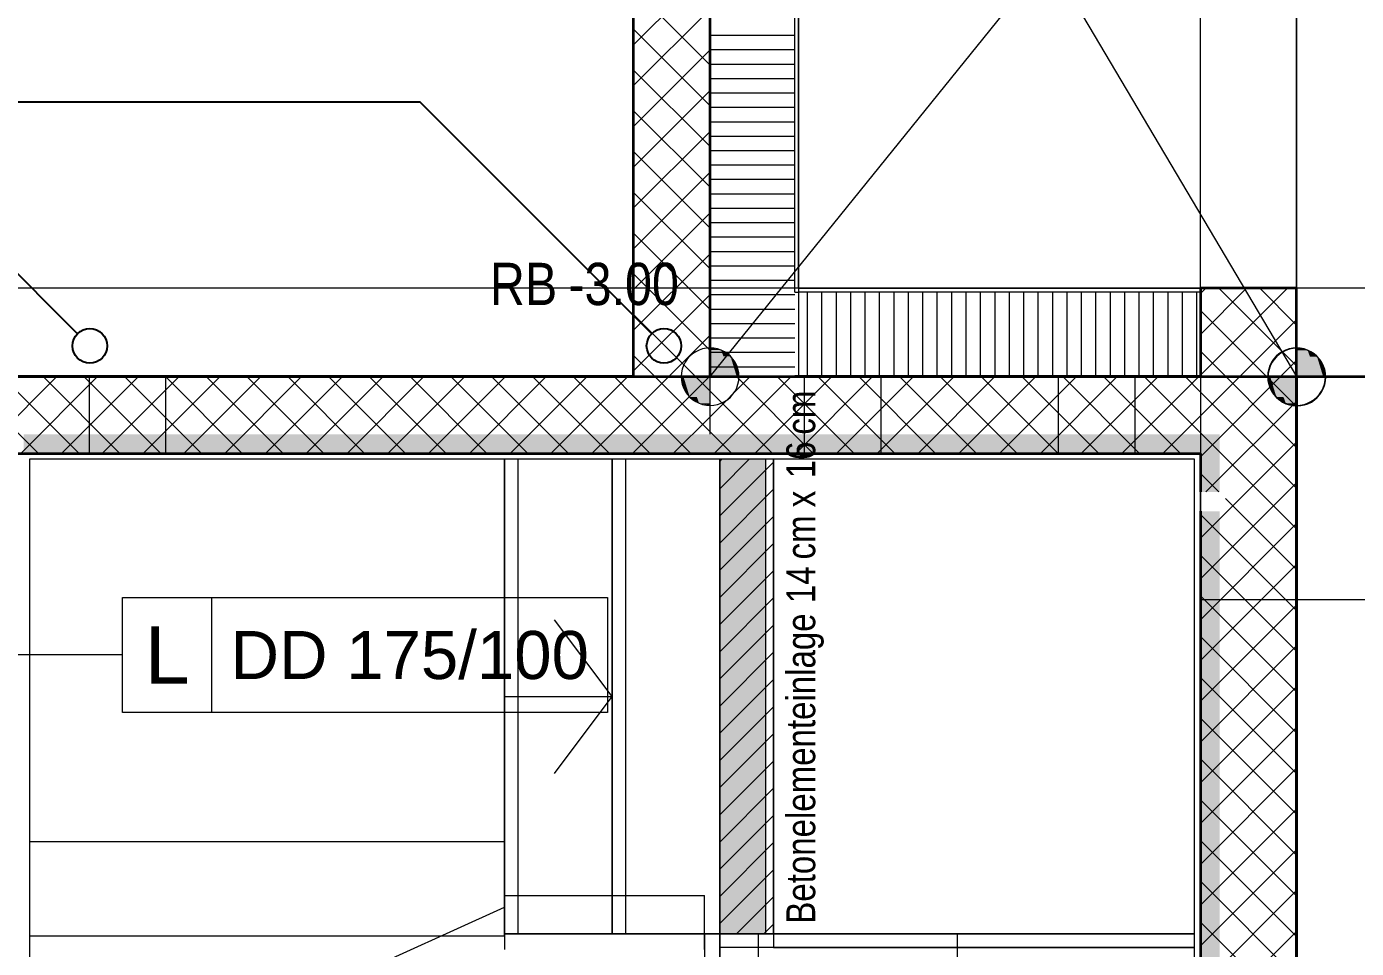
# Model space of a CAD drawing. Extents: x 885 to 2021, y 330 to 1122.
# Drawn here: x 1321.3 to 1390.5, y 723.9 to 771.8 of the extents above; entities that cross this region are included whole.
import ezdxf
from ezdxf.lldxf.tags import DXFTag

# ---------------------------------------------------------------- set-up
doc = ezdxf.new("R2010")
doc.units = 0
doc.layers.get('0').update_dxf_attribs({"lineweight": 18})
for name, color, linetype, lineweight in [('015 Innenwände Bauteilschraffuren Neu', 7, 'Continuous', 25), ('015 Innenwände Neu', 7, 'Continuous', 25), ('015 Innenwände Schichttrennlinien Neu', 7, 'Continuous', 25), ('027 Oberhalb Neu', 7, 'Continuous', 25), ('030 Bodenaufbauten Neu', 7, 'Continuous', 25), ('035 Decken Neu', 7, 'Continuous', 25), ('035-20 Bodeneinlagen Neu', 7, 'Continuous', 25), ('050 Geländer Neu', 7, 'Continuous', 25), ('055 Treppen Neu', 7, 'Continuous', 25), ('080 Raum Innen Kontur Neu', 7, 'Continuous', 25), ('111 Bemassung Ausführung Koten Neu', 7, 'Continuous', 25), ('260 Kennzeichnung Sichtbeton Neu', 7, 'Continuous', 25)]:
    doc.layers.add(name, color=color, linetype=linetype, lineweight=lineweight)
doc.layers.add('A_Durchbruchbeschriftung', color=7, linetype='Continuous', lineweight=18, true_color=0x008080)
doc.layers.add('S_Regenwasser_Einlage@DELETE-EINSTRICH', color=7, linetype='fein_strichliert-A0T8DHYQAL', lineweight=25, true_color=0x0066cc)
doc.styles.get("Standard").update_dxf_attribs({"font": 'arial.ttf'})
tags = doc.linetypes.add('fein_strichliert-A0T8DHYQAL', pattern=[4, 1, -2, 1]).pattern_tags.tags
tags[8:9] = [DXFTag(74, 4), DXFTag(75, 0), DXFTag(340, '0'), DXFTag(46, 0.0), DXFTag(50, 0.0), DXFTag(44, 0.0), DXFTag(45, 0.0)]
tags[6:7] = [DXFTag(74, 4), DXFTag(75, 0), DXFTag(340, '0'), DXFTag(46, 0.0), DXFTag(50, 0.0), DXFTag(44, 0.0), DXFTag(45, 0.0)]
tags[4:5] = [DXFTag(74, 4), DXFTag(75, 0), DXFTag(340, '0'), DXFTag(46, 0.0), DXFTag(50, 0.0), DXFTag(44, 0.0), DXFTag(45, 0.0)]
tags = doc.linetypes.add('Strich 1_1mm', pattern=[0.002, 0.001, -0.001]).pattern_tags.tags
tags[6:7] = [DXFTag(74, 4), DXFTag(75, 0), DXFTag(340, '0'), DXFTag(46, 1.0), DXFTag(50, 0.0), DXFTag(44, 0.0), DXFTag(45, 0.0)]
tags[4:5] = [DXFTag(74, 4), DXFTag(75, 0), DXFTag(340, '0'), DXFTag(46, 1.0), DXFTag(50, 0.0), DXFTag(44, 0.0), DXFTag(45, 0.0)]
tags = doc.linetypes.add('Strich 2_1mm', pattern=[0.003, 0.002, -0.001]).pattern_tags.tags
tags[6:7] = [DXFTag(74, 4), DXFTag(75, 0), DXFTag(340, '0'), DXFTag(46, 1.0), DXFTag(50, 0.0), DXFTag(44, 0.0), DXFTag(45, 0.0)]
tags[4:5] = [DXFTag(74, 4), DXFTag(75, 0), DXFTag(340, '0'), DXFTag(46, 1.0), DXFTag(50, 0.0), DXFTag(44, 0.0), DXFTag(45, 0.0)]
tags = doc.linetypes.add('Strich 3_1mm Kanten', pattern=[0.004, 0.003, -0.001]).pattern_tags.tags
tags[6:7] = [DXFTag(74, 4), DXFTag(75, 0), DXFTag(340, '0'), DXFTag(46, 1.0), DXFTag(50, 0.0), DXFTag(44, 0.0), DXFTag(45, 0.0)]
tags[4:5] = [DXFTag(74, 4), DXFTag(75, 0), DXFTag(340, '0'), DXFTag(46, 1.0), DXFTag(50, 0.0), DXFTag(44, 0.0), DXFTag(45, 0.0)]
tags = doc.linetypes.add('Strichpunkt 1.5_0.75_0.75mm', pattern=[0.003, 0.0015, -0.00075, 0, -0.00075]).pattern_tags.tags
tags[10:11] = [DXFTag(74, 4), DXFTag(75, 0), DXFTag(340, '0'), DXFTag(46, 1.0), DXFTag(50, 0.0), DXFTag(44, 0.0), DXFTag(45, 0.0)]
tags[8:9] = [DXFTag(74, 4), DXFTag(75, 0), DXFTag(340, '0'), DXFTag(46, 1.0), DXFTag(50, 0.0), DXFTag(44, 0.0), DXFTag(45, 0.0)]
tags[6:7] = [DXFTag(74, 4), DXFTag(75, 0), DXFTag(340, '0'), DXFTag(46, 1.0), DXFTag(50, 0.0), DXFTag(44, 0.0), DXFTag(45, 0.0)]
tags[4:5] = [DXFTag(74, 4), DXFTag(75, 0), DXFTag(340, '0'), DXFTag(46, 1.0), DXFTag(50, 0.0), DXFTag(44, 0.0), DXFTag(45, 0.0)]
tags = doc.linetypes.add('Strichpunkt 3_1_1mm Achsen', pattern=[0.005, 0.003, -0.001, 0, -0.001]).pattern_tags.tags
tags[10:11] = [DXFTag(74, 4), DXFTag(75, 0), DXFTag(340, '0'), DXFTag(46, 1.0), DXFTag(50, 0.0), DXFTag(44, 0.0), DXFTag(45, 0.0)]
tags[8:9] = [DXFTag(74, 4), DXFTag(75, 0), DXFTag(340, '0'), DXFTag(46, 1.0), DXFTag(50, 0.0), DXFTag(44, 0.0), DXFTag(45, 0.0)]
tags[6:7] = [DXFTag(74, 4), DXFTag(75, 0), DXFTag(340, '0'), DXFTag(46, 1.0), DXFTag(50, 0.0), DXFTag(44, 0.0), DXFTag(45, 0.0)]
tags[4:5] = [DXFTag(74, 4), DXFTag(75, 0), DXFTag(340, '0'), DXFTag(46, 1.0), DXFTag(50, 0.0), DXFTag(44, 0.0), DXFTag(45, 0.0)]
tags = doc.linetypes.add('Unsichtbare Linie', pattern='A,0,[1,5773_032 -1.UG1.shx,S=10,R=0,X=0,Y=0],-10,0', length=10).pattern_tags.tags
tags[14:15] = [DXFTag(74, 4), DXFTag(75, 0), DXFTag(340, '0'), DXFTag(46, 1.0), DXFTag(50, 0.0), DXFTag(44, 0.0), DXFTag(45, 0.0)]
tags[12:13] = [DXFTag(74, 4), DXFTag(75, 0), DXFTag(340, '0'), DXFTag(46, 1.0), DXFTag(50, 0.0), DXFTag(44, 0.0), DXFTag(45, 0.0)]

# ---------------------------------------------------------------- blocks, each defined once
blk = doc.blocks.new('Referenz-A0T8DHYSAL', base_point=(1035.578, 399.996))
at = {"layer": 'S_Regenwasser_Einlage@DELETE-EINSTRICH', "color": 0, "linetype": 'fein_strichliert-A0T8DHYQAL', "lineweight": -2, "ltscale": 0.25}
for p, q in [((1341.801, 767.88), (1311.941, 767.88)), ((1323.982, 755.839), (1311.941, 767.88)), ((1353.842, 755.839), (1341.801, 767.88))]:
    blk.add_line(p, q, dxfattribs=at)
for centre in [(1324.618, 755.203), (1354.478, 755.203)]:
    blk.add_circle(centre, 0.9, dxfattribs=at)
blk = doc.blocks.new('Referenz-A0T8DHYUAL', base_point=(896.585, 372.187))
at = {"layer": '015 Innenwände Bauteilschraffuren Neu', "color": 0, "linetype": 'Continuous', "lineweight": 0, "ltscale": 0.0169}
for p, q in [((1352.878, 770.851), (1356.878, 774.851)), ((1356.878, 769.818), (1352.878, 773.818)), ((1352.878, 768.729), (1356.878, 772.729)), ((1356.878, 767.697), (1352.878, 771.697)), ((1361.278, 771.353), (1356.878, 771.353)), ((1352.878, 766.608), (1356.878, 770.608)), ((1361.278, 770.603), (1356.878, 770.603)), ((1361.278, 769.853), (1356.878, 769.853)), ((1356.878, 765.575), (1352.878, 769.575)), ((1361.278, 769.103), (1356.878, 769.103)), ((1352.878, 764.487), (1356.878, 768.487)), ((1361.278, 768.353), (1356.878, 768.353)), ((1356.878, 763.454), (1352.878, 767.454)), ((1361.278, 767.603), (1356.878, 767.603)), ((1352.878, 762.365), (1356.878, 766.365)), ((1361.278, 766.853), (1356.878, 766.853)), ((1361.278, 766.103), (1356.878, 766.103)), ((1356.878, 761.333), (1352.878, 765.333)), ((1361.278, 765.353), (1356.878, 765.353)), ((1361.278, 764.603), (1356.878, 764.603)), ((1352.878, 760.244), (1356.878, 764.244)), ((1361.278, 763.853), (1356.878, 763.853)), ((1356.878, 759.211), (1352.878, 763.211)), ((1361.278, 763.103), (1356.878, 763.103)), ((1361.278, 762.353), (1356.878, 762.353)), ((1352.878, 758.123), (1356.878, 762.123)), ((1361.278, 761.603), (1356.878, 761.603)), ((1356.878, 757.09), (1352.878, 761.09)), ((1361.278, 760.853), (1356.878, 760.853)), ((1352.878, 756.001), (1356.878, 760.001)), ((1361.278, 760.103), (1356.878, 760.103)), ((1356.878, 754.969), (1352.878, 758.969)), ((1361.278, 759.353), (1356.878, 759.353)), ((1361.278, 758.603), (1356.878, 758.603)), ((1382.378, 757.924), (1382.657, 758.203)), ((1382.378, 755.803), (1384.778, 758.203)), ((1382.378, 753.681), (1386.9, 758.203)), ((1387.378, 754.167), (1383.343, 758.203)), ((1387.378, 756.289), (1385.464, 758.203)), ((1352.878, 753.88), (1356.878, 757.88)), ((1361.128, 757.853), (1356.878, 757.853)), ((1361.278, 757.853), (1361.128, 757.853)), ((1361.928, 758.003), (1361.928, 753.603)), ((1362.678, 758.003), (1362.678, 753.603)), ((1363.428, 758.003), (1363.428, 753.603)), ((1364.178, 758.003), (1364.178, 753.603)), ((1364.928, 758.003), (1364.928, 753.603)), ((1365.678, 758.003), (1365.678, 753.603)), ((1366.428, 758.003), (1366.428, 753.603)), ((1367.178, 758.003), (1367.178, 753.603)), ((1367.928, 758.003), (1367.928, 753.603)), ((1368.678, 758.003), (1368.678, 753.603)), ((1369.428, 758.003), (1369.428, 753.603)), ((1370.178, 758.003), (1370.178, 753.603)), ((1370.928, 758.003), (1370.928, 753.603)), ((1371.678, 758.003), (1371.678, 753.603)), ((1372.428, 758.003), (1372.428, 753.603)), ((1373.178, 758.003), (1373.178, 753.603)), ((1373.928, 758.003), (1373.928, 753.603)), ((1374.678, 758.003), (1374.678, 753.603)), ((1375.428, 758.003), (1375.428, 753.603)), ((1376.178, 758.003), (1376.178, 753.603)), ((1376.928, 758.003), (1376.928, 753.603)), ((1377.678, 758.003), (1377.678, 753.603)), ((1378.428, 758.003), (1378.428, 753.603)), ((1379.178, 758.003), (1379.178, 753.603)), ((1379.928, 758.003), (1379.928, 753.603)), ((1380.678, 758.003), (1380.678, 753.603)), ((1381.428, 758.003), (1381.428, 753.603)), ((1382.178, 758.003), (1382.178, 753.603)), ((1356.123, 753.603), (1352.878, 756.847)), ((1360.378, 757.103), (1356.878, 757.103)), ((1361.278, 757.103), (1360.378, 757.103)), ((1387.378, 752.046), (1382.378, 757.046)), ((1359.628, 756.353), (1356.878, 756.353)), ((1361.278, 756.353), (1359.628, 756.353)), ((1382.378, 751.56), (1387.378, 756.56)), ((1354.723, 753.603), (1356.878, 755.759)), ((1358.878, 755.603), (1356.878, 755.603)), ((1361.278, 755.603), (1358.878, 755.603)), ((1354.002, 753.603), (1352.878, 754.726)), ((1358.128, 754.853), (1356.878, 754.853)), ((1361.278, 754.853), (1358.128, 754.853)), ((1387.378, 749.925), (1382.378, 754.925)), ((1357.378, 754.103), (1356.878, 754.103)), ((1361.278, 754.103), (1357.378, 754.103)), ((1382.378, 749.439), (1387.378, 754.439)), ((1321.939, 749.603), (1318.178, 753.364)), ((1318.903, 749.603), (1322.903, 753.603)), ((1324.061, 749.603), (1320.061, 753.603)), ((1321.024, 749.603), (1325.024, 753.603)), ((1326.182, 749.603), (1322.182, 753.603)), ((1323.145, 749.603), (1327.145, 753.603)), ((1328.303, 749.603), (1324.303, 753.603)), ((1325.267, 749.603), (1329.267, 753.603)), ((1330.425, 749.603), (1326.425, 753.603)), ((1327.388, 749.603), (1331.388, 753.603)), ((1332.546, 749.603), (1328.546, 753.603)), ((1329.509, 749.603), (1333.509, 753.603)), ((1334.667, 749.603), (1330.667, 753.603)), ((1331.631, 749.603), (1335.631, 753.603)), ((1336.789, 749.603), (1332.789, 753.603)), ((1333.752, 749.603), (1337.752, 753.603)), ((1338.91, 749.603), (1334.91, 753.603)), ((1335.873, 749.603), (1339.873, 753.603)), ((1341.031, 749.603), (1337.031, 753.603)), ((1337.995, 749.603), (1341.995, 753.603)), ((1343.153, 749.603), (1339.153, 753.603)), ((1340.116, 749.603), (1344.116, 753.603)), ((1345.274, 749.603), (1341.274, 753.603)), ((1342.237, 749.603), (1346.237, 753.603)), ((1347.395, 749.603), (1343.395, 753.603)), ((1344.359, 749.603), (1348.359, 753.603)), ((1349.516, 749.603), (1345.516, 753.603)), ((1346.48, 749.603), (1350.48, 753.603)), ((1351.638, 749.603), (1347.638, 753.603)), ((1348.601, 749.603), (1352.601, 753.603)), ((1352.878, 750.484), (1349.759, 753.603)), ((1352.878, 752.605), (1351.88, 753.603)), ((1352.878, 751.759), (1354.723, 753.603)), ((1352.878, 749.637), (1356.844, 753.603)), ((1355.44, 752.164), (1354.002, 753.603)), ((1356.501, 753.225), (1356.123, 753.603)), ((1356.878, 752.847), (1356.501, 753.225)), ((1356.844, 753.603), (1356.878, 753.637)), ((1356.878, 751.516), (1358.965, 753.603)), ((1357.087, 749.603), (1361.087, 753.603)), ((1362.244, 749.603), (1358.244, 753.603)), ((1359.208, 749.603), (1363.208, 753.603)), ((1364.366, 749.603), (1360.366, 753.603)), ((1361.329, 749.603), (1365.329, 753.603)), ((1366.487, 749.603), (1362.487, 753.603)), ((1363.45, 749.603), (1367.45, 753.603)), ((1368.608, 749.603), (1364.608, 753.603)), ((1365.572, 749.603), (1369.572, 753.603)), ((1370.73, 749.603), (1366.73, 753.603)), ((1367.693, 749.603), (1371.693, 753.603)), ((1372.851, 749.603), (1368.851, 753.603)), ((1369.814, 749.603), (1373.814, 753.603)), ((1374.972, 749.603), (1370.972, 753.603)), ((1371.936, 749.603), (1375.936, 753.603)), ((1377.094, 749.603), (1373.094, 753.603)), ((1374.057, 749.603), (1378.057, 753.603)), ((1379.215, 749.603), (1375.215, 753.603)), ((1376.178, 749.603), (1380.178, 753.603)), ((1381.336, 749.603), (1377.336, 753.603)), ((1378.3, 749.603), (1382.3, 753.603)), ((1382.378, 750.682), (1379.458, 753.603)), ((1382.378, 752.803), (1381.579, 753.603)), ((1354.379, 751.104), (1352.878, 752.605)), ((1360.123, 749.603), (1356.878, 752.847)), ((1387.378, 747.803), (1382.378, 752.803)), ((1356.878, 750.726), (1355.44, 752.164)), ((1382.664, 747.603), (1387.378, 752.317)), ((1350.723, 749.603), (1352.878, 751.759)), ((1354.965, 749.603), (1356.878, 751.516)), ((1380.421, 749.603), (1382.378, 751.56)), ((1353.319, 750.043), (1352.878, 750.484)), ((1355.88, 749.603), (1354.379, 751.104)), ((1358.002, 749.603), (1356.878, 750.726)), ((1387.378, 745.682), (1382.378, 750.682)), ((1353.759, 749.603), (1353.319, 750.043)), ((1382.378, 745.196), (1387.378, 750.196)), ((1352.844, 749.603), (1352.878, 749.637)), ((1383.336, 747.603), (1382.378, 748.561)), ((1382.378, 743.075), (1387.378, 748.075)), ((1387.378, 743.561), (1383.678, 747.261)), ((1387.378, 741.439), (1382.378, 746.439)), ((1382.378, 740.954), (1387.378, 745.954)), ((1387.378, 739.318), (1382.378, 744.318)), ((1382.378, 738.832), (1387.378, 743.832)), ((1387.378, 737.197), (1382.378, 742.197)), ((1382.378, 736.711), (1387.378, 741.711)), ((1387.378, 735.075), (1382.378, 740.075)), ((1382.378, 734.59), (1387.378, 739.59)), ((1387.378, 732.954), (1382.378, 737.954)), ((1382.378, 732.468), (1387.378, 737.468)), ((1387.378, 730.833), (1382.378, 735.833)), ((1382.378, 730.347), (1387.378, 735.347)), ((1387.378, 728.711), (1382.378, 733.711)), ((1382.378, 728.226), (1387.378, 733.226)), ((1387.378, 726.59), (1382.378, 731.59)), ((1382.378, 726.104), (1387.378, 731.104)), ((1387.378, 724.469), (1382.378, 729.469)), ((1382.378, 723.983), (1387.378, 728.983)), ((1387.378, 722.347), (1382.378, 727.347)), ((1382.378, 721.862), (1387.378, 726.862)), ((1387.378, 720.226), (1382.378, 725.226)), ((1382.378, 719.74), (1387.378, 724.74))]:
    blk.add_line(p, q, dxfattribs=at)
at = {"layer": '015 Innenwände Neu', "color": 0, "lineweight": 35}
for p, q in [((1352.878, 801.203), (1352.878, 753.603)), ((1387.378, 758.203), (1382.378, 758.203)), ((1382.378, 758.203), (1382.378, 753.603)), ((1387.378, 667.003), (1387.378, 758.203)), ((1324.578, 753.603), (1318.178, 753.603)), ((1328.578, 753.603), (1324.578, 753.603)), ((1352.878, 753.603), (1328.578, 753.603)), ((1318.178, 749.603), (1324.578, 749.603)), ((1324.578, 749.603), (1328.578, 749.603)), ((1328.578, 749.603), (1352.878, 749.603)), ((1352.878, 749.603), (1356.878, 749.603)), ((1356.878, 749.603), (1361.778, 749.603)), ((1361.778, 749.603), (1365.778, 749.603)), ((1365.778, 749.603), (1374.978, 749.603)), ((1374.978, 749.603), (1378.978, 749.603)), ((1378.978, 749.603), (1382.378, 749.603)), ((1382.378, 749.603), (1382.378, 747.603)), ((1382.378, 746.603), (1382.378, 667.003))]:
    blk.add_line(p, q, dxfattribs=at)
at = {"layer": '015 Innenwände Neu', "color": 0, "lineweight": 13}
for p, q in [((1361.478, 758.203), (1361.478, 792.603)), ((1382.378, 758.203), (1361.478, 758.203)), ((1382.378, 758.203), (1382.378, 758.003))]:
    blk.add_line(p, q, dxfattribs=at)
at = {"layer": '015 Innenwände Neu', "color": 0, "lineweight": 18}
blk.add_line((1382.378, 758.003), (1382.378, 753.603), dxfattribs=at)
at = {"layer": '015 Innenwände Neu', "color": 0, "linetype": 'Strichpunkt 3_1_1mm Achsen', "lineweight": 13, "ltscale": 0.0169}
for p, q in [((1324.578, 753.603), (1324.578, 749.603)), ((1328.578, 749.603), (1328.578, 753.603)), ((1361.778, 753.603), (1361.778, 749.603)), ((1365.778, 749.603), (1365.778, 753.603)), ((1374.978, 753.603), (1374.978, 749.603)), ((1378.978, 749.603), (1378.978, 753.603))]:
    blk.add_line(p, q, dxfattribs=at)
at = {"layer": '015 Innenwände Schichttrennlinien Neu', "color": 0, "lineweight": 35}
for p, q in [((1356.878, 753.603), (1356.878, 797.203)), ((1356.878, 753.603), (1361.278, 753.603)), ((1356.878, 753.603), (1361.278, 753.603)), ((1361.778, 753.603), (1361.278, 753.603)), ((1365.778, 753.603), (1361.778, 753.603)), ((1374.978, 753.603), (1365.778, 753.603)), ((1378.978, 753.603), (1374.978, 753.603)), ((1382.378, 753.603), (1378.978, 753.603))]:
    blk.add_line(p, q, dxfattribs=at)
at = {"layer": '015 Innenwände Schichttrennlinien Neu', "color": 0, "lineweight": 18}
for p, q in [((1361.278, 758.003), (1361.278, 792.803)), ((1361.278, 758.003), (1361.478, 758.003)), ((1361.278, 758.003), (1361.478, 758.003)), ((1382.378, 758.003), (1361.478, 758.003))]:
    blk.add_line(p, q, dxfattribs=at)
at = {"layer": '027 Oberhalb Neu', "color": 0, "linetype": 'Strichpunkt 3_1_1mm Achsen', "lineweight": 13, "ltscale": 0.0169}
blk.add_line((1597.278, 758.203), (1100.378, 758.203), dxfattribs=at)
at = {"layer": '027 Oberhalb Neu', "color": 0, "linetype": 'Strichpunkt 3_1_1mm Achsen', "lineweight": 35, "ltscale": 0.1225}
blk.add_line((1105.178, 753.603), (1596.542, 753.603), dxfattribs=at)
at = {"layer": '030 Bodenaufbauten Neu', "color": 0, "linetype": 'Unsichtbare Linie', "lineweight": 13, "ltscale": 0.0169}
for p, q in [((1387.378, 689.603), (1387.378, 819.103)), ((1387.378, 753.655), (1387.409, 753.603)), ((1387.378, 689.603), (1387.378, 753.655)), ((1387.409, 753.603), (1387.409, 689.603))]:
    blk.add_line(p, q, dxfattribs=at)
at = {"layer": '030 Bodenaufbauten Neu', "color": 0, "linetype": 'Continuous', "lineweight": 13, "ltscale": 0.0169}
for p, q in [((1352.878, 801.203), (1352.878, 753.603)), ((1352.878, 753.603), (1318.178, 753.603)), ((1382.378, 749.603), (1321.178, 749.603)), ((1382.378, 684.603), (1382.378, 749.603))]:
    blk.add_line(p, q, dxfattribs=at)
at = {"layer": '035 Decken Neu', "color": 0, "linetype": 'Strich 3_1mm Kanten', "lineweight": 13, "ltscale": 0.002197}
for p, q in [((1356.878, 797.203), (1356.878, 753.603)), ((1356.878, 753.603), (1382.378, 753.603)), ((1382.378, 753.603), (1382.378, 753.583)), ((1382.378, 753.583), (1382.378, 689.603))]:
    blk.add_line(p, q, dxfattribs=at)
at = {"layer": '035 Decken Neu', "color": 0, "linetype": 'Strich 3_1mm Kanten', "lineweight": 13, "ltscale": 0.0169}
for p, q in [((1387.378, 797.203), (1387.378, 753.603)), ((1387.398, 753.583), (1387.398, 797.223)), ((1356.878, 753.603), (1374.478, 775.403)), ((1374.478, 775.403), (1387.378, 753.603)), ((1382.378, 753.603), (1387.378, 753.603)), ((1387.398, 753.583), (1382.378, 753.583))]:
    blk.add_line(p, q, dxfattribs=at)
at = {"layer": '035 Decken Neu', "color": 0, "linetype": 'Strichpunkt 3_1_1mm Achsen', "lineweight": 13, "ltscale": 0.002197}
for p, q in [((1361.478, 792.603), (1361.478, 753.603)), ((1382.378, 753.603), (1382.378, 792.603)), ((1361.478, 753.603), (1382.378, 753.603)), ((1321.178, 749.603), (1382.378, 749.603)), ((1382.378, 749.603), (1382.378, 747.603)), ((1382.378, 746.603), (1382.378, 742.003)), ((1382.378, 742.003), (1527.878, 742.003))]:
    blk.add_line(p, q, dxfattribs=at)
at = {"layer": '035-20 Bodeneinlagen Neu', "color": 0, "linetype": 'Strich 1_1mm', "lineweight": 13, "ltscale": 0.0169}
for p, q in [((1357.378, 724.603), (1357.378, 749.303)), ((1360.178, 749.303), (1357.378, 749.303)), ((1360.178, 724.603), (1360.178, 749.303)), ((1360.178, 724.603), (1357.378, 724.603))]:
    blk.add_line(p, q, dxfattribs=at)
at = {"layer": '035-20 Bodeneinlagen Neu', "color": 0, "linetype": 'Continuous', "lineweight": 13, "ltscale": 0.0169}
for p, q in [((1357.378, 749.188), (1357.494, 749.303)), ((1357.378, 747.773), (1358.908, 749.303)), ((1357.378, 746.359), (1360.178, 749.159)), ((1357.378, 744.945), (1360.178, 747.745)), ((1357.378, 743.531), (1360.178, 746.331)), ((1357.378, 742.116), (1360.178, 744.916)), ((1357.378, 740.702), (1360.178, 743.502)), ((1357.378, 739.288), (1360.178, 742.088)), ((1357.378, 737.874), (1360.178, 740.674)), ((1357.378, 736.46), (1360.178, 739.26)), ((1357.378, 735.045), (1360.178, 737.845)), ((1357.378, 733.631), (1360.178, 736.431)), ((1357.378, 732.217), (1360.178, 735.017)), ((1357.378, 730.803), (1360.178, 733.603)), ((1357.378, 729.389), (1360.178, 732.189)), ((1357.378, 727.974), (1360.178, 730.774)), ((1357.378, 726.56), (1360.178, 729.36)), ((1357.378, 725.146), (1360.178, 727.946)), ((1358.249, 724.603), (1360.178, 726.532)), ((1359.664, 724.603), (1360.178, 725.117))]:
    blk.add_line(p, q, dxfattribs=at)
at = {"layer": '050 Geländer Neu', "color": 0, "linetype": 'Strichpunkt 1.5_0.75_0.75mm', "lineweight": 13, "ltscale": 0.0169}
for p, q in [((1346.178, 724.603), (1346.178, 726.603)), ((1346.178, 726.603), (1356.578, 726.603)), ((1356.578, 724.603), (1356.578, 726.603)), ((1346.178, 724.603), (1356.578, 724.603)), ((1357.378, 724.603), (1359.378, 724.603)), ((1357.378, 724.603), (1357.378, 678.978)), ((1359.378, 724.603), (1359.378, 678.978))]:
    blk.add_line(p, q, dxfattribs=at)
at = {"layer": '050 Geländer Neu', "color": 0, "linetype": 'Strichpunkt 1.5_0.75_0.75mm', "lineweight": 13, "ltscale": 0.002197}
for p, q in [((1346.178, 724.603), (1346.178, 723.803)), ((1356.578, 724.603), (1346.178, 724.603)), ((1356.578, 723.803), (1356.578, 724.603)), ((1357.378, 724.603), (1356.578, 724.603)), ((1356.578, 724.603), (1356.578, 678.978)), ((1357.378, 678.978), (1357.378, 724.603))]:
    blk.add_line(p, q, dxfattribs=at)
at = {"layer": '055 Treppen Neu', "color": 0, "linetype": 'Strichpunkt 3_1_1mm Achsen', "lineweight": 13, "ltscale": 0.002197}
for p, q in [((1346.178, 749.303), (1321.478, 749.303)), ((1321.478, 749.303), (1321.478, 724.503)), ((1346.178, 724.503), (1346.178, 749.303)), ((1359.778, 749.303), (1357.378, 749.303)), ((1357.378, 749.303), (1357.378, 724.603)), ((1382.078, 749.303), (1357.378, 749.303)), ((1357.378, 749.303), (1357.378, 724.603)), ((1359.778, 724.603), (1359.778, 749.303)), ((1382.078, 749.303), (1360.178, 749.303)), ((1360.178, 749.303), (1360.178, 723.903)), ((1382.078, 723.903), (1382.078, 749.303)), ((1382.078, 724.603), (1382.078, 749.303)), ((1321.478, 724.503), (1346.178, 724.503)), ((1357.378, 724.603), (1359.778, 724.603)), ((1357.378, 724.603), (1382.078, 724.603)), ((1360.178, 723.903), (1382.078, 723.903))]:
    blk.add_line(p, q, dxfattribs=at)
at = {"layer": '055 Treppen Neu', "color": 0, "linetype": 'Strichpunkt 3_1_1mm Achsen', "lineweight": 13, "ltscale": 0.0169}
for p, q in [((1357.378, 749.303), (1346.178, 749.303)), ((1346.178, 749.303), (1346.178, 724.603)), ((1351.778, 749.303), (1346.178, 749.303)), ((1346.178, 749.303), (1346.178, 724.603)), ((1346.878, 749.303), (1346.878, 724.603)), ((1357.378, 749.303), (1351.778, 749.303)), ((1351.778, 724.603), (1351.778, 749.303)), ((1351.778, 749.303), (1351.778, 724.603)), ((1352.478, 749.303), (1352.478, 724.603)), ((1357.378, 724.603), (1357.378, 749.303)), ((1357.378, 724.603), (1357.378, 749.303)), ((1346.178, 736.953), (1351.778, 736.953)), ((1321.478, 729.403), (1321.478, 723.803)), ((1321.478, 729.403), (1321.478, 714.799)), ((1346.178, 729.403), (1321.478, 729.403)), ((1346.178, 725.999), (1346.178, 729.403)), ((1346.178, 725.999), (1346.178, 729.403)), ((1321.478, 724.503), (1342.879, 724.503)), ((1346.178, 724.603), (1357.378, 724.603)), ((1346.178, 724.603), (1351.778, 724.603)), ((1351.778, 724.603), (1357.378, 724.603)), ((1382.078, 724.603), (1357.378, 724.603)), ((1357.378, 724.603), (1357.378, 685.403)), ((1382.078, 724.603), (1357.378, 724.603)), ((1357.378, 724.603), (1357.378, 719.003)), ((1369.728, 724.603), (1369.728, 719.003)), ((1382.078, 685.403), (1382.078, 724.603)), ((1382.078, 719.003), (1382.078, 724.603)), ((1382.078, 723.903), (1357.378, 723.903))]:
    blk.add_line(p, q, dxfattribs=at)
at = {"layer": '055 Treppen Neu', "color": 0, "linetype": 'Strich 2_1mm', "lineweight": 13, "ltscale": 0.0169}
for p, q in [((1351.778, 736.953), (1348.778, 740.953)), ((1348.778, 732.953), (1351.778, 736.953))]:
    blk.add_line(p, q, dxfattribs=at)
at = {"layer": '055 Treppen Neu', "color": 0, "lineweight": 13}
blk.add_line((1321.478, 714.799), (1346.178, 725.999), dxfattribs=at)
at = {"layer": '055 Treppen Neu', "color": 0, "linetype": 'Continuous', "lineweight": 0, "ltscale": 0.0169}
for points in [[(1357.378, 724.603), (1359.778, 724.603), (1357.378, 749.303)], [(1359.778, 724.603), (1359.778, 749.303), (1357.378, 749.303)]]:
    blk.add_solid(points, dxfattribs=at)
at = {"layer": '080 Raum Innen Kontur Neu', "color": 0, "linetype": 'Continuous', "lineweight": 13, "ltscale": 0.0169}
for p, q in [((1352.878, 753.603), (1352.878, 801.203)), ((1361.478, 792.603), (1361.478, 758.203)), ((1361.478, 758.203), (1382.378, 758.203)), ((1382.378, 758.203), (1382.378, 758.223)), ((1382.378, 758.223), (1387.378, 758.223)), ((1387.378, 758.223), (1387.378, 628.603)), ((1318.178, 753.603), (1352.878, 753.603)), ((1352.878, 749.603), (1321.178, 749.603)), ((1382.378, 749.603), (1352.878, 749.603)), ((1382.378, 633.603), (1382.378, 749.603))]:
    blk.add_line(p, q, dxfattribs=at)
at = {"layer": '111 Bemassung Ausführung Koten Neu', "color": 0, "lineweight": 13}
for p, q in [((1356.878, 750.603), (1356.878, 756.603)), ((1387.378, 750.603), (1387.378, 756.603)), ((1387.398, 750.583), (1387.398, 756.583)), ((1353.878, 753.603), (1359.878, 753.603)), ((1384.378, 753.603), (1390.378, 753.603)), ((1384.398, 753.583), (1390.398, 753.583))]:
    blk.add_line(p, q, dxfattribs=at)
at = {"layer": '111 Bemassung Ausführung Koten Neu', "color": 0, "linetype": 'Continuous', "lineweight": 13, "ltscale": 0.0169}
for p, q in [((1355.818, 754.663), (1355.688, 754.516)), ((1355.965, 754.793), (1355.818, 754.663)), ((1356.128, 754.902), (1355.965, 754.793)), ((1356.304, 754.989), (1356.128, 754.902)), ((1356.49, 755.052), (1356.304, 754.989)), ((1356.683, 755.09), (1356.49, 755.052)), ((1356.878, 755.103), (1356.683, 755.09)), ((1357.074, 755.09), (1356.878, 755.103)), ((1357.267, 755.052), (1357.074, 755.09)), ((1357.452, 754.989), (1357.267, 755.052)), ((1357.628, 754.902), (1357.452, 754.989)), ((1357.792, 754.793), (1357.628, 754.902)), ((1357.939, 754.663), (1357.792, 754.793)), ((1358.068, 754.516), (1357.939, 754.663)), ((1386.318, 754.663), (1386.188, 754.516)), ((1386.338, 754.643), (1386.208, 754.496)), ((1386.465, 754.793), (1386.318, 754.663)), ((1386.485, 754.773), (1386.338, 754.643)), ((1386.628, 754.902), (1386.465, 754.793)), ((1386.648, 754.882), (1386.485, 754.773)), ((1386.804, 754.989), (1386.628, 754.902)), ((1386.824, 754.969), (1386.648, 754.882)), ((1386.99, 755.052), (1386.804, 754.989)), ((1387.01, 755.032), (1386.824, 754.969)), ((1387.183, 755.09), (1386.99, 755.052)), ((1387.203, 755.07), (1387.01, 755.032)), ((1387.378, 755.103), (1387.183, 755.09)), ((1387.398, 755.083), (1387.203, 755.07)), ((1387.574, 755.09), (1387.378, 755.103)), ((1387.594, 755.07), (1387.398, 755.083)), ((1387.767, 755.052), (1387.574, 755.09)), ((1387.787, 755.032), (1387.594, 755.07)), ((1387.952, 754.989), (1387.767, 755.052)), ((1387.972, 754.969), (1387.787, 755.032)), ((1388.128, 754.902), (1387.952, 754.989)), ((1388.148, 754.882), (1387.972, 754.969)), ((1388.292, 754.793), (1388.128, 754.902)), ((1388.312, 754.773), (1388.148, 754.882)), ((1388.439, 754.663), (1388.292, 754.793)), ((1388.459, 754.643), (1388.312, 754.773)), ((1388.568, 754.516), (1388.439, 754.663)), ((1388.588, 754.496), (1388.459, 754.643)), ((1355.43, 753.991), (1355.391, 753.799)), ((1355.493, 754.177), (1355.43, 753.991)), ((1355.579, 754.353), (1355.493, 754.177)), ((1355.688, 754.516), (1355.579, 754.353)), ((1358.177, 754.353), (1358.068, 754.516)), ((1358.264, 754.177), (1358.177, 754.353)), ((1358.327, 753.991), (1358.264, 754.177)), ((1358.366, 753.799), (1358.327, 753.991)), ((1385.929, 753.991), (1385.891, 753.799)), ((1385.949, 753.971), (1385.911, 753.779)), ((1385.993, 754.177), (1385.929, 753.991)), ((1386.013, 754.157), (1385.949, 753.971)), ((1386.079, 754.353), (1385.993, 754.177)), ((1386.099, 754.333), (1386.013, 754.157)), ((1386.188, 754.516), (1386.079, 754.353)), ((1386.208, 754.496), (1386.099, 754.333)), ((1388.677, 754.353), (1388.568, 754.516)), ((1388.697, 754.333), (1388.588, 754.496)), ((1388.764, 754.177), (1388.677, 754.353)), ((1388.784, 754.157), (1388.697, 754.333)), ((1388.827, 753.991), (1388.764, 754.177)), ((1388.847, 753.971), (1388.784, 754.157)), ((1388.866, 753.799), (1388.827, 753.991)), ((1388.886, 753.779), (1388.847, 753.971)), ((1355.391, 753.799), (1355.378, 753.603)), ((1355.378, 753.603), (1355.391, 753.407)), ((1355.391, 753.407), (1355.43, 753.215)), ((1355.43, 753.215), (1355.493, 753.029)), ((1358.264, 753.029), (1358.327, 753.215)), ((1358.327, 753.215), (1358.366, 753.407)), ((1358.378, 753.603), (1358.366, 753.799)), ((1358.366, 753.407), (1358.378, 753.603)), ((1385.891, 753.799), (1385.878, 753.603)), ((1385.878, 753.603), (1385.891, 753.407)), ((1385.891, 753.407), (1385.929, 753.215)), ((1385.911, 753.779), (1385.898, 753.583)), ((1385.898, 753.583), (1385.911, 753.387)), ((1385.911, 753.387), (1385.949, 753.195)), ((1385.929, 753.215), (1385.993, 753.029)), ((1385.949, 753.195), (1386.013, 753.009)), ((1388.764, 753.029), (1388.827, 753.215)), ((1388.784, 753.009), (1388.847, 753.195)), ((1388.827, 753.215), (1388.866, 753.407)), ((1388.847, 753.195), (1388.886, 753.387)), ((1388.878, 753.603), (1388.866, 753.799)), ((1388.866, 753.407), (1388.878, 753.603)), ((1388.898, 753.583), (1388.886, 753.779)), ((1388.886, 753.387), (1388.898, 753.583)), ((1355.493, 753.029), (1355.579, 752.853)), ((1355.579, 752.853), (1355.688, 752.69)), ((1355.688, 752.69), (1355.818, 752.542)), ((1355.818, 752.542), (1355.965, 752.413)), ((1357.792, 752.413), (1357.939, 752.542)), ((1357.939, 752.542), (1358.068, 752.69)), ((1358.068, 752.69), (1358.177, 752.853)), ((1358.177, 752.853), (1358.264, 753.029)), ((1385.993, 753.029), (1386.079, 752.853)), ((1386.013, 753.009), (1386.099, 752.833)), ((1386.079, 752.853), (1386.188, 752.69)), ((1386.099, 752.833), (1386.208, 752.67)), ((1386.188, 752.69), (1386.318, 752.542)), ((1386.208, 752.67), (1386.338, 752.522)), ((1386.318, 752.542), (1386.465, 752.413)), ((1386.338, 752.522), (1386.485, 752.393)), ((1388.292, 752.413), (1388.439, 752.542)), ((1388.312, 752.393), (1388.459, 752.522)), ((1388.439, 752.542), (1388.568, 752.69)), ((1388.459, 752.522), (1388.588, 752.67)), ((1388.568, 752.69), (1388.677, 752.853)), ((1388.588, 752.67), (1388.697, 752.833)), ((1388.677, 752.853), (1388.764, 753.029)), ((1388.697, 752.833), (1388.784, 753.009)), ((1355.965, 752.413), (1356.128, 752.304)), ((1356.128, 752.304), (1356.304, 752.217)), ((1356.304, 752.217), (1356.49, 752.154)), ((1356.49, 752.154), (1356.683, 752.116)), ((1356.683, 752.116), (1356.878, 752.103)), ((1356.878, 752.103), (1357.074, 752.116)), ((1357.074, 752.116), (1357.267, 752.154)), ((1357.267, 752.154), (1357.452, 752.217)), ((1357.452, 752.217), (1357.628, 752.304)), ((1357.628, 752.304), (1357.792, 752.413)), ((1386.465, 752.413), (1386.628, 752.304)), ((1386.485, 752.393), (1386.648, 752.284)), ((1386.628, 752.304), (1386.804, 752.217)), ((1386.648, 752.284), (1386.824, 752.197)), ((1386.804, 752.217), (1386.99, 752.154)), ((1386.824, 752.197), (1387.01, 752.134)), ((1386.99, 752.154), (1387.183, 752.116)), ((1387.01, 752.134), (1387.203, 752.096)), ((1387.183, 752.116), (1387.378, 752.103)), ((1387.203, 752.096), (1387.398, 752.083)), ((1387.378, 752.103), (1387.574, 752.116)), ((1387.398, 752.083), (1387.594, 752.096)), ((1387.574, 752.116), (1387.767, 752.154)), ((1387.594, 752.096), (1387.787, 752.134)), ((1387.767, 752.154), (1387.952, 752.217)), ((1387.787, 752.134), (1387.972, 752.197)), ((1387.952, 752.217), (1388.128, 752.304)), ((1387.972, 752.197), (1388.148, 752.284)), ((1388.128, 752.304), (1388.292, 752.413)), ((1388.148, 752.284), (1388.312, 752.393))]:
    blk.add_line(p, q, dxfattribs=at)
at = {"layer": '111 Bemassung Ausführung Koten Neu', "color": 0, "linetype": 'Continuous', "lineweight": 0, "ltscale": 0.0169}
for points in [[(1356.878, 753.603), (1357.452, 753.603), (1356.878, 755.103)], [(1357.452, 754.989), (1356.922, 754.989), (1356.878, 755.103)], [(1357.452, 753.603), (1357.452, 754.989), (1356.922, 754.989)], [(1357.452, 753.603), (1357.939, 753.603), (1357.452, 754.989)], [(1357.939, 754.663), (1357.567, 754.663), (1357.452, 754.989)], [(1357.939, 753.603), (1357.939, 754.663), (1357.567, 754.663)], [(1357.939, 753.603), (1358.264, 753.603), (1357.939, 754.663)], [(1358.264, 754.177), (1358.088, 754.177), (1357.939, 754.663)], [(1387.378, 753.603), (1387.952, 753.603), (1387.378, 755.103)], [(1387.952, 754.989), (1387.422, 754.989), (1387.378, 755.103)], [(1387.398, 753.583), (1387.972, 753.583), (1387.398, 755.083)], [(1387.972, 754.969), (1387.442, 754.969), (1387.398, 755.083)], [(1387.952, 753.603), (1387.952, 754.989), (1387.422, 754.989)], [(1387.972, 753.583), (1387.972, 754.969), (1387.442, 754.969)], [(1387.952, 753.603), (1388.439, 753.603), (1387.952, 754.989)], [(1388.439, 754.663), (1388.067, 754.663), (1387.952, 754.989)], [(1387.972, 753.583), (1388.459, 753.583), (1387.972, 754.969)], [(1388.459, 754.643), (1388.087, 754.643), (1387.972, 754.969)], [(1388.439, 753.603), (1388.439, 754.663), (1388.067, 754.663)], [(1388.459, 753.583), (1388.459, 754.643), (1388.087, 754.643)], [(1388.439, 753.603), (1388.764, 753.603), (1388.439, 754.663)], [(1388.764, 754.177), (1388.588, 754.177), (1388.439, 754.663)], [(1388.459, 753.583), (1388.784, 753.583), (1388.459, 754.643)], [(1388.784, 754.157), (1388.608, 754.157), (1388.459, 754.643)], [(1358.264, 753.603), (1358.264, 754.177), (1358.088, 754.177)], [(1358.264, 753.603), (1358.378, 753.603), (1358.264, 754.177)], [(1388.764, 753.603), (1388.764, 754.177), (1388.588, 754.177)], [(1388.784, 753.583), (1388.784, 754.157), (1388.608, 754.157)], [(1388.764, 753.603), (1388.878, 753.603), (1388.764, 754.177)], [(1388.784, 753.583), (1388.898, 753.583), (1388.784, 754.157)], [(1355.493, 753.029), (1355.493, 753.603), (1355.378, 753.603)], [(1355.669, 753.029), (1355.493, 753.029), (1355.493, 753.603)], [(1355.818, 752.542), (1355.818, 753.603), (1355.493, 753.603)], [(1356.19, 752.542), (1355.818, 752.542), (1355.818, 753.603)], [(1356.304, 752.217), (1356.304, 753.603), (1355.818, 753.603)], [(1356.835, 752.217), (1356.304, 752.217), (1356.304, 753.603)], [(1356.878, 752.103), (1356.878, 753.603), (1356.304, 753.603)], [(1385.993, 753.029), (1385.993, 753.603), (1385.878, 753.603)], [(1386.013, 753.009), (1386.013, 753.583), (1385.898, 753.583)], [(1386.169, 753.029), (1385.993, 753.029), (1385.993, 753.603)], [(1386.318, 752.542), (1386.318, 753.603), (1385.993, 753.603)], [(1386.189, 753.009), (1386.013, 753.009), (1386.013, 753.583)], [(1386.338, 752.522), (1386.338, 753.583), (1386.013, 753.583)], [(1386.69, 752.542), (1386.318, 752.542), (1386.318, 753.603)], [(1386.804, 752.217), (1386.804, 753.603), (1386.318, 753.603)], [(1386.71, 752.522), (1386.338, 752.522), (1386.338, 753.583)], [(1386.824, 752.197), (1386.824, 753.583), (1386.338, 753.583)], [(1387.335, 752.217), (1386.804, 752.217), (1386.804, 753.603)], [(1387.378, 752.103), (1387.378, 753.603), (1386.804, 753.603)], [(1387.355, 752.197), (1386.824, 752.197), (1386.824, 753.583)], [(1387.398, 752.083), (1387.398, 753.583), (1386.824, 753.583)], [(1355.818, 752.542), (1355.669, 753.029), (1355.493, 753.029)], [(1356.304, 752.217), (1356.19, 752.542), (1355.818, 752.542)], [(1386.318, 752.542), (1386.169, 753.029), (1385.993, 753.029)], [(1386.338, 752.522), (1386.189, 753.009), (1386.013, 753.009)], [(1386.804, 752.217), (1386.69, 752.542), (1386.318, 752.542)], [(1386.824, 752.197), (1386.71, 752.522), (1386.338, 752.522)], [(1356.878, 752.103), (1356.835, 752.217), (1356.304, 752.217)], [(1387.378, 752.103), (1387.335, 752.217), (1386.804, 752.217)], [(1387.398, 752.083), (1387.355, 752.197), (1386.824, 752.197)]]:
    blk.add_solid(points, dxfattribs=at)
at = {"layer": '260 Kennzeichnung Sichtbeton Neu', "color": 0, "linetype": 'Continuous', "lineweight": 0, "ltscale": 0.0169}
for points in [[(1321.178, 749.603), (1382.378, 749.603), (1321.178, 750.603)], [(1382.378, 749.603), (1382.378, 750.603), (1321.178, 750.603)], [(1382.712, 749.603), (1382.378, 749.603), (1382.378, 750.603)], [(1383.378, 747.603), (1383.378, 750.603), (1382.378, 750.603)], [(1383.378, 747.603), (1382.712, 749.603), (1382.378, 749.603)], [(1382.378, 747.603), (1383.378, 747.603), (1382.378, 749.603)], [(1382.378, 667.003), (1383.378, 667.003), (1382.378, 746.603)], [(1383.378, 667.003), (1383.378, 746.603), (1382.378, 746.603)]]:
    blk.add_solid(points, dxfattribs=at)
at = {"layer": '035-20 Bodeneinlagen Neu', "color": 0, "linetype": 'Continuous', "lineweight": 13, "ltscale": 0.0169, "char_height": 1.5, "attachment_point": 1, "rotation": 90}
for s, insert in [('{\\fArial Narrow;cm}', (1360.845, 750.586)), ('{\\fArial Narrow;16}', (1360.845, 748.314)), ('{\\fArial Narrow;x}', (1360.845, 746.806)), ('{\\fArial Narrow;cm}', (1360.845, 744.092)), ('{\\fArial Narrow;14}', (1360.845, 741.82)), ('{\\fArial Narrow;Betonelementeinlage}', (1360.845, 725.139))]:
    blk.add_mtext(s, dxfattribs=dict(at, insert=insert))
at = {"layer": '111 Bemassung Ausführung Koten Neu', "color": 0, "linetype": 'Continuous', "lineweight": 13, "ltscale": 0.002197, "char_height": 2.2, "attachment_point": 1}
for s, insert in [('{\\fArial Narrow;RB}', (1345.425, 759.527)), ('{\\fArial Narrow;-3.00}', (1349.51, 759.527))]:
    blk.add_mtext(s, dxfattribs=dict(at, insert=insert))
blk = doc.blocks.new('Durchbruch beschriften-A0T8DHZ2AL', base_point=(1318.178, 736.12))
at = {"color": 0, "linetype": 'ByBlock', "lineweight": -2, "ltscale": 0.18}
for p, q in [((1326.31, 736.12), (1326.31, 742.12)), ((1326.31, 742.12), (1351.541, 742.12)), ((1330.967, 736.12), (1330.967, 742.12)), ((1351.541, 742.12), (1351.541, 736.12)), ((1326.31, 739.12), (1318.178, 739.12)), ((1351.541, 736.12), (1326.31, 736.12))]:
    blk.add_line(p, q, dxfattribs=at)
at = {"color": 5, "linetype": 'ByBlock', "lineweight": -2, "ltscale": 0.18, "true_color": 0x0000ff, "insert": (1327.473, 740.62), "char_height": 3, "attachment_point": 1}
blk.add_mtext('{\\fArial;L}', dxfattribs=at)
at = {"color": 0, "linetype": 'ByBlock', "lineweight": -2, "ltscale": 0.18, "insert": (1330.967, 740.37), "char_height": 2.5, "attachment_point": 1}
blk.add_mtext('{\\fArial; DD 175/100 }', dxfattribs=at)

msp = doc.modelspace()

# ---------------------------------------------------------------- block references
at = {"color": 8, "lineweight": 25, "ltscale": 0.25, "true_color": 0x808080}
for name, p in [('Referenz-A0T8DHYUAL', (896.585, 372.187)), ('Referenz-A0T8DHYSAL', (1035.578, 399.996))]:
    msp.add_blockref(name, p, dxfattribs=at)
at = {"layer": 'A_Durchbruchbeschriftung', "ltscale": 0.18}
msp.add_blockref('Durchbruch beschriften-A0T8DHZ2AL', (1318.178, 736.12), dxfattribs=at)

doc.saveas('drawing.dxf')
